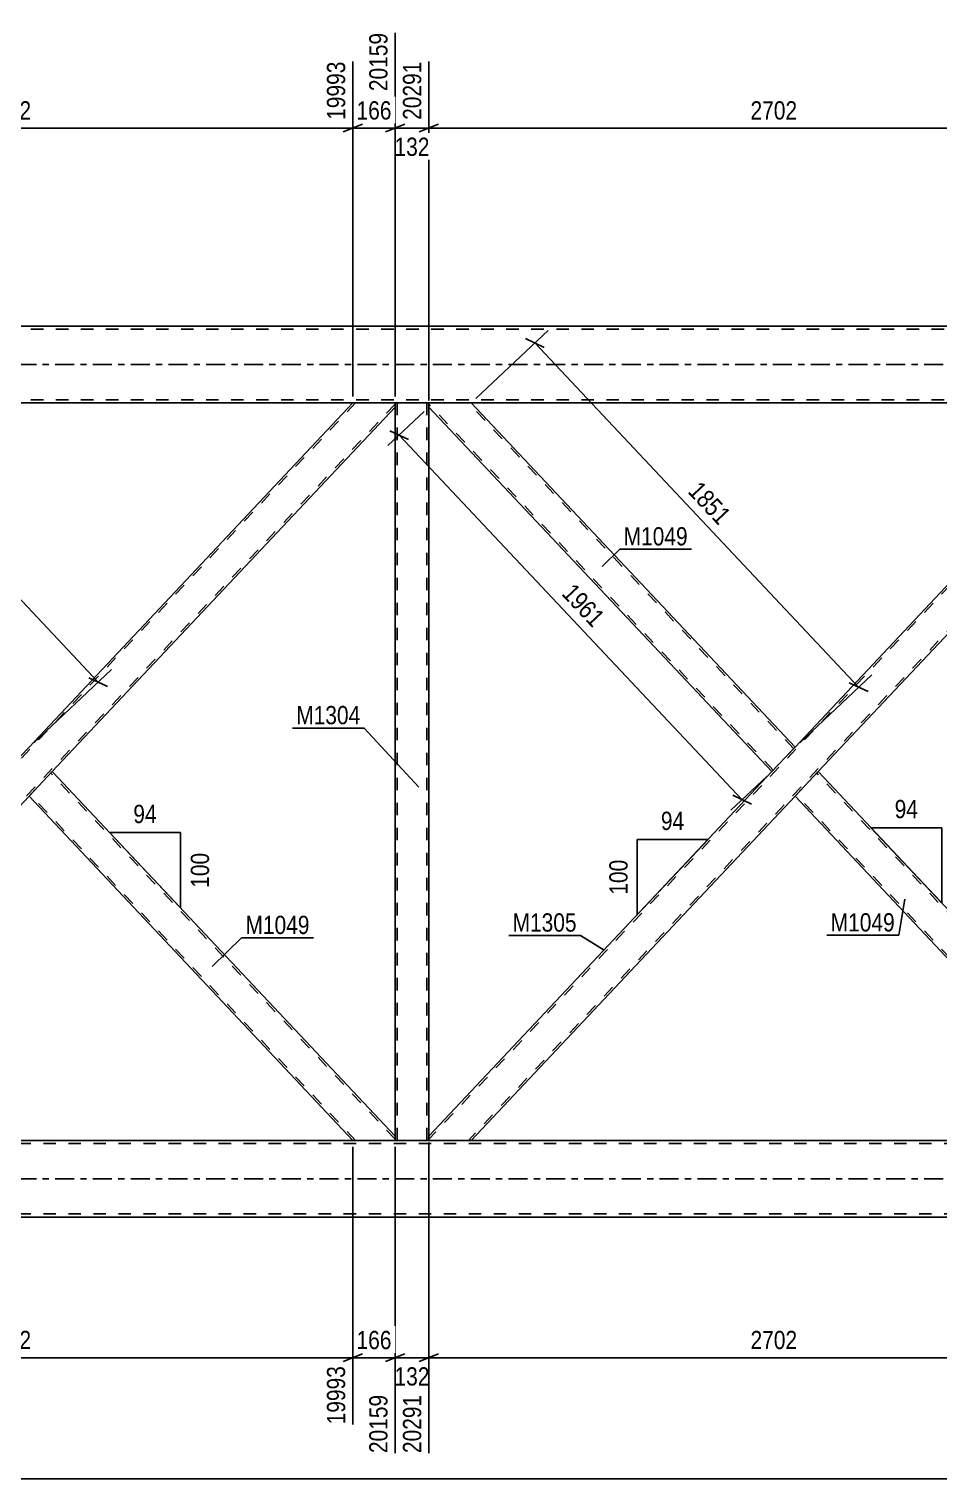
# Model space of a CAD drawing. Header units: millimetres. Extents: x -82 to 1107, y -663 to 178.
# Drawn here: x 683.5 to 826.1, y -174.7 to 52.6 of the extents above; entities that cross this region are included whole.
import ezdxf

# ---------------------------------------------------------------- set-up
doc = ezdxf.new("R2010")
doc.units = ezdxf.units.MM
doc.linetypes.add('DXK_LINE_DOT2', pattern=[3.9198, 1.9599, -1.9599])
doc.linetypes.add('DXK_LINE_DOT3', pattern=[5.9187, 2.979, -0.9799, 0.9799, -0.9799])
doc.styles.add('Arial Narrow', font='ARIALN.TTF', dxfattribs={"height": 0.2})

# ---------------------------------------------------------------- blocks, each defined once
blk = doc.blocks.new('Part-348431369-1568 - 1390')
at = {"color": 7, "linetype": 'DXK_LINE_DOT2'}
for p, q in [((854.71, -6), (746.18, -121.41)), ((860.9, -6.19), (752.37, -121.6)), ((860.9, -6), (854.27, -6)), ((860.9, -6.48), (860.9, -6)), ((803.54, -59.95), (799.92, -63.8)), ((807.16, -63.8), (803.54, -67.65)), ((752.81, -121.6), (746.18, -121.6))]:
    blk.add_line(p, q, dxfattribs=at)
at = {"color": 2, "linetype": 'Continuous'}
for p, q in [((854.27, -6), (803.54, -59.95)), ((860.9, -6.66), (807.16, -63.8)), ((860.9, -6.66), (860.9, -6.48)), ((799.92, -63.8), (746.18, -120.94)), ((803.54, -67.65), (752.81, -121.6)), ((746.18, -121.6), (746.18, -120.94))]:
    blk.add_line(p, q, dxfattribs=at)
blk = doc.blocks.new('Part-348431369-1760 - 1390')
at = {"color": 2, "linetype": 'Continuous'}
for p, q in [((746.18, -6.66), (746.18, -6)), ((799.92, -63.8), (746.18, -6.66)), ((803.54, -59.95), (752.81, -6)), ((803.1, -60.41), (799.92, -63.8)), ((803.54, -59.95), (803.1, -60.41))]:
    blk.add_line(p, q, dxfattribs=at)
at = {"color": 7, "linetype": 'DXK_LINE_DOT2'}
for p, q in [((752.81, -6), (746.18, -6)), ((800.14, -63.57), (746.18, -6.19)), ((803.32, -60.18), (752.37, -6)), ((803.51, -59.98), (803.1, -60.41)), ((800.14, -63.57), (800.15, -63.55))]:
    blk.add_line(p, q, dxfattribs=at)
blk = doc.blocks.new('Part-348431369-1482 - 1390')
at = {"color": 7, "linetype": 'DXK_LINE_DOT2'}
for p, q in [((991.54, 5.52), (12.9, 5.52)), ((991.54, -5.52), (12.9, -5.52))]:
    blk.add_line(p, q, dxfattribs=at)
at = {"color": 2, "linetype": 'Continuous'}
for p, q in [((861.55, 6), (625.54, 6)), ((857.05, -6), (630.04, -6))]:
    blk.add_line(p, q, dxfattribs=at)
at = {"color": 7, "linetype": 'DXK_LINE_DOT3'}
blk.add_line((12.9, 0), (991.54, 0), dxfattribs=at)
blk = doc.blocks.new('Part-348431369-1497 - 1390')
at = {"color": 7, "linetype": 'DXK_LINE_DOT2'}
for p, q in [((942.54, -122.08), (12.9, -122.08)), ((942.54, -133.12), (12.9, -133.12))]:
    blk.add_line(p, q, dxfattribs=at)
at = {"color": 2, "linetype": 'Continuous'}
for p, q in [((865.94, -121.6), (141.14, -121.6)), ((857.05, -133.6), (630.04, -133.6))]:
    blk.add_line(p, q, dxfattribs=at)
at = {"color": 7, "linetype": 'DXK_LINE_DOT3'}
blk.add_line((12.9, -127.6), (942.54, -127.6), dxfattribs=at)
blk = doc.blocks.new('Part-348431369-1947 - 1390')
at = {"color": 7, "linetype": 'DXK_LINE_DOT2'}
for p, q in [((746.18, -6), (740.9, -6)), ((740.9, -6.66), (740.9, -6)), ((741.22, -121.6), (741.22, -6)), ((745.86, -121.6), (745.86, -6)), ((746.18, -6.66), (746.18, -6)), ((740.9, -121.6), (740.9, -120.94)), ((740.9, -121.6), (746.18, -121.6)), ((746.18, -121.6), (746.18, -120.94))]:
    blk.add_line(p, q, dxfattribs=at)
at = {"color": 2, "linetype": 'Continuous'}
for p, q in [((740.9, -120.94), (740.9, -6.66)), ((746.18, -120.94), (746.18, -6.66))]:
    blk.add_line(p, q, dxfattribs=at)
blk = doc.blocks.new('Part-348431369-1682 - 1390')
at = {"color": 2, "linetype": 'Continuous'}
for p, q in [((687.16, -63.8), (683.54, -67.65)), ((740.9, -120.94), (687.16, -63.8)), ((734.27, -121.6), (683.54, -67.65)), ((740.9, -121.6), (740.9, -120.94))]:
    blk.add_line(p, q, dxfattribs=at)
at = {"color": 7, "linetype": 'DXK_LINE_DOT2'}
for p, q in [((740.9, -121.41), (686.95, -64.03)), ((683.76, -67.42), (683.78, -67.4)), ((734.71, -121.6), (683.76, -67.42)), ((740.9, -121.6), (734.27, -121.6))]:
    blk.add_line(p, q, dxfattribs=at)
blk = doc.blocks.new('Part-348431369-1795 - 1390')
at = {"color": 7, "linetype": 'DXK_LINE_DOT2'}
for p, q in [((734.71, -6), (626.18, -121.41)), ((740.9, -6.19), (632.37, -121.6)), ((740.9, -6), (734.27, -6)), ((683.54, -59.95), (679.92, -63.8)), ((687.16, -63.8), (683.54, -67.65)), ((632.81, -121.6), (626.18, -121.6))]:
    blk.add_line(p, q, dxfattribs=at)
at = {"color": 2, "linetype": 'Continuous'}
for p, q in [((734.27, -6), (683.54, -59.95)), ((740.9, -6.66), (687.16, -63.8)), ((740.9, -6.66), (740.9, -6)), ((679.92, -63.8), (626.18, -120.94)), ((683.54, -67.65), (632.81, -121.6)), ((626.18, -121.52), (626.18, -120.94)), ((626.18, -121.6), (626.18, -121.52))]:
    blk.add_line(p, q, dxfattribs=at)
blk = doc.blocks.new('Part-348431369-1962 - 1390')
at = {"color": 2, "linetype": 'Continuous'}
for p, q in [((807.16, -63.8), (803.54, -67.65)), ((860.9, -120.94), (807.16, -63.8)), ((854.27, -121.6), (803.54, -67.65)), ((860.9, -121.6), (860.9, -120.94))]:
    blk.add_line(p, q, dxfattribs=at)
at = {"color": 7, "linetype": 'DXK_LINE_DOT2'}
for p, q in [((860.9, -121.41), (806.94, -64.03)), ((803.76, -67.42), (803.78, -67.4)), ((854.71, -121.6), (803.76, -67.42)), ((860.9, -121.6), (854.27, -121.6))]:
    blk.add_line(p, q, dxfattribs=at)
blk = doc.blocks.new('StraightDimension-348431369-16522 - 1390')
at = {"color": 7, "linetype": 'Continuous'}
for p, q in [((633.54, -5.31), (645.71, 6.14)), ((645.1, 3.5), (642.17, 4.87)), ((643.64, 4.19), (694.37, -49.76)), ((684.27, -59.26), (696.45, -47.81)), ((692.91, -49.08), (695.84, -50.44))]:
    blk.add_line(p, q, dxfattribs=at)
at = {"color": 0}
blk.add_wipeout([(672.47, -25.37), (675.53, -22.5), (669.7, -16.3), (666.64, -19.17)], dxfattribs=at)
at = {"color": 3, "style": 'Arial Narrow'}
blk.add_text('1851', height=2.863, rotation=-46.7591, dxfattribs=at).set_placement((667.48, -19.2))
blk = doc.blocks.new('StraightDimension-348431369-15540 - 1390')
at = {"color": 7, "linetype": 'Continuous'}
for p, q in [((740.9, -122.6), (740.9, -170.59)), ((746.18, -121.94), (746.18, -170.59)), ((739.4, -156.25), (742.4, -155.05)), ((740.9, -155.65), (746.18, -155.65)), ((747.68, -155.05), (744.68, -156.25))]:
    blk.add_line(p, q, dxfattribs=at)
at = {"color": 0}
blk.add_wipeout([(746.88, -160.6), (746.88, -156.4), (740.2, -156.4), (740.2, -160.6)], dxfattribs=at)
at = {"color": 0, "linetype": 'Continuous'}
blk.add_wipeout([(745.58, -160.85), (741.38, -160.85), (741.38, -171.19), (745.58, -171.19)], dxfattribs=at)
at = {"color": 3, "style": 'Arial Narrow'}
blk.add_text('132', height=2.863, dxfattribs=at).set_placement((740.8, -160))
at = {"color": 3, "linetype": 'Continuous', "style": 'Arial Narrow'}
blk.add_text('20291', height=2.863, rotation=90.0002, dxfattribs=at).set_placement((744.98, -170.59))
blk = doc.blocks.new('StraightDimension-348431369-16561 - 1390')
at = {"color": 7, "linetype": 'Continuous'}
for p, q in [((745.45, -7.35), (739.76, -12.7)), ((742.98, -11.73), (740.05, -10.37)), ((741.51, -11.05), (795.25, -68.19)), ((799.19, -64.49), (793.5, -69.84)), ((793.78, -67.51), (796.71, -68.87))]:
    blk.add_line(p, q, dxfattribs=at)
at = {"color": 0}
blk.add_wipeout([(771.84, -42.21), (774.9, -39.33), (769.07, -33.13), (766.01, -36.01)], dxfattribs=at)
at = {"color": 3, "style": 'Arial Narrow'}
blk.add_text('1961', height=2.863, rotation=-46.7591, dxfattribs=at).set_placement((766.86, -36.03))
blk = doc.blocks.new('StraightDimension-348431369-15265 - 1390')
at = {"color": 7, "linetype": 'Continuous'}
for p, q in [((746.18, -5.66), (746.18, 47.49)), ((854.27, -5), (854.27, 47.49)), ((747.68, 37.65), (744.68, 36.45)), ((746.18, 37.05), (854.27, 37.05)), ((852.77, 36.45), (855.77, 37.65))]:
    blk.add_line(p, q, dxfattribs=at)
at = {"color": 0, "linetype": 'Continuous'}
blk.add_wipeout([(853.67, 48.09), (849.47, 48.09), (849.47, 37.75), (853.67, 37.75)], dxfattribs=at)
at = {"color": 0}
blk.add_wipeout([(804.48, 37.8), (804.48, 42), (795.97, 42), (795.97, 37.8)], dxfattribs=at)
at = {"color": 3, "linetype": 'Continuous', "style": 'Arial Narrow'}
blk.add_text('22993', height=2.863, rotation=90.0002, dxfattribs=at).set_placement((853.07, 38.35))
at = {"color": 3, "style": 'Arial Narrow'}
blk.add_text('2702', height=2.863, dxfattribs=at).set_placement((796.57, 38.4))
blk = doc.blocks.new('StraightDimension-348431369-15266 - 1390')
at = {"color": 7, "linetype": 'Continuous'}
for p, q in [((740.9, -5), (740.9, 51.99)), ((746.18, -5.66), (746.18, 47.49)), ((739.4, 36.45), (742.4, 37.65)), ((740.9, 37.05), (746.18, 37.05)), ((747.68, 37.65), (744.68, 36.45))]:
    blk.add_line(p, q, dxfattribs=at)
at = {"color": 0, "linetype": 'Continuous'}
blk.add_wipeout([(745.58, 48.09), (741.38, 48.09), (741.38, 37.75), (745.58, 37.75)], dxfattribs=at)
at = {"color": 0}
blk.add_wipeout([(746.88, 32.1), (746.88, 36.3), (740.2, 36.3), (740.2, 32.1)], dxfattribs=at)
at = {"color": 3, "linetype": 'Continuous', "style": 'Arial Narrow'}
blk.add_text('20291', height=2.863, rotation=90.0002, dxfattribs=at).set_placement((744.98, 38.35))
at = {"color": 3, "style": 'Arial Narrow'}
blk.add_text('132', height=2.863, dxfattribs=at).set_placement((740.8, 32.7))
blk = doc.blocks.new('StraightDimension-348431369-15267 - 1390')
at = {"color": 7, "linetype": 'Continuous'}
for p, q in [((740.9, -5), (740.9, 51.99)), ((734.27, -5), (734.27, 47.49)), ((732.77, 36.45), (735.77, 37.65)), ((734.27, 37.05), (740.9, 37.05)), ((742.4, 37.65), (739.4, 36.45))]:
    blk.add_line(p, q, dxfattribs=at)
at = {"color": 0}
blk.add_wipeout([(740.93, 37.8), (740.93, 42), (734.25, 42), (734.25, 37.8)], dxfattribs=at)
at = {"color": 0, "linetype": 'Continuous'}
blk.add_wipeout([(740.3, 52.59), (736.1, 52.59), (736.1, 42.25), (740.3, 42.25)], dxfattribs=at)
at = {"color": 3, "linetype": 'Continuous', "style": 'Arial Narrow'}
blk.add_text('20159', height=2.863, rotation=90.0002, dxfattribs=at).set_placement((739.7, 42.85))
at = {"color": 3, "style": 'Arial Narrow'}
blk.add_text('166', height=2.863, dxfattribs=at).set_placement((734.85, 38.4))
blk = doc.blocks.new('StraightDimension-348431369-15268 - 1390')
at = {"color": 7, "linetype": 'Continuous'}
for p, q in [((626.18, -5.66), (626.18, 47.49)), ((734.27, -5), (734.27, 47.49)), ((627.68, 37.65), (624.68, 36.45)), ((626.18, 37.05), (734.27, 37.05)), ((732.77, 36.45), (735.77, 37.65))]:
    blk.add_line(p, q, dxfattribs=at)
at = {"color": 0, "linetype": 'Continuous'}
blk.add_wipeout([(733.67, 48.09), (729.47, 48.09), (729.47, 37.75), (733.67, 37.75)], dxfattribs=at)
at = {"color": 0}
blk.add_wipeout([(684.48, 37.8), (684.48, 42), (675.97, 42), (675.97, 37.8)], dxfattribs=at)
at = {"color": 3, "linetype": 'Continuous', "style": 'Arial Narrow'}
blk.add_text('19993', height=2.863, rotation=90.0002, dxfattribs=at).set_placement((733.07, 38.35))
at = {"color": 3, "style": 'Arial Narrow'}
blk.add_text('2702', height=2.863, dxfattribs=at).set_placement((676.57, 38.4))
blk = doc.blocks.new('StraightDimension-348431369-15539 - 1390')
at = {"color": 7, "linetype": 'Continuous'}
for p, q in [((746.18, -121.94), (746.18, -170.59)), ((854.27, -122.6), (854.27, -166.09)), ((747.68, -155.05), (744.68, -156.25)), ((746.18, -155.65), (854.27, -155.65)), ((852.77, -156.25), (855.77, -155.05))]:
    blk.add_line(p, q, dxfattribs=at)
at = {"color": 0}
blk.add_wipeout([(804.48, -154.9), (804.48, -150.7), (795.97, -150.7), (795.97, -154.9)], dxfattribs=at)
at = {"color": 0, "linetype": 'Continuous'}
blk.add_wipeout([(853.67, -156.35), (849.47, -156.35), (849.47, -166.69), (853.67, -166.69)], dxfattribs=at)
at = {"color": 3, "style": 'Arial Narrow'}
blk.add_text('2702', height=2.863, dxfattribs=at).set_placement((796.57, -154.3))
at = {"color": 3, "linetype": 'Continuous', "style": 'Arial Narrow'}
blk.add_text('22993', height=2.863, rotation=90.0002, dxfattribs=at).set_placement((853.07, -166.09))
blk = doc.blocks.new('StraightDimension-348431369-15541 - 1390')
at = {"color": 7, "linetype": 'Continuous'}
for p, q in [((734.27, -122.6), (734.27, -166.09)), ((740.9, -122.6), (740.9, -170.59)), ((732.77, -156.25), (735.77, -155.05)), ((734.27, -155.65), (740.9, -155.65)), ((742.4, -155.05), (739.4, -156.25))]:
    blk.add_line(p, q, dxfattribs=at)
at = {"color": 0}
blk.add_wipeout([(740.93, -154.9), (740.93, -150.7), (734.25, -150.7), (734.25, -154.9)], dxfattribs=at)
at = {"color": 0, "linetype": 'Continuous'}
blk.add_wipeout([(740.3, -160.85), (736.1, -160.85), (736.1, -171.19), (740.3, -171.19)], dxfattribs=at)
at = {"color": 3, "style": 'Arial Narrow'}
blk.add_text('166', height=2.863, dxfattribs=at).set_placement((734.85, -154.3))
at = {"color": 3, "linetype": 'Continuous', "style": 'Arial Narrow'}
blk.add_text('20159', height=2.863, rotation=90.0002, dxfattribs=at).set_placement((739.7, -170.59))
blk = doc.blocks.new('StraightDimension-348431369-15542 - 1390')
at = {"color": 7, "linetype": 'Continuous'}
for p, q in [((626.18, -121.94), (626.18, -170.59)), ((734.27, -122.6), (734.27, -166.09)), ((627.68, -155.05), (624.68, -156.25)), ((626.18, -155.65), (734.27, -155.65)), ((732.77, -156.25), (735.77, -155.05))]:
    blk.add_line(p, q, dxfattribs=at)
at = {"color": 0}
blk.add_wipeout([(684.48, -154.9), (684.48, -150.7), (675.97, -150.7), (675.97, -154.9)], dxfattribs=at)
at = {"color": 0, "linetype": 'Continuous'}
blk.add_wipeout([(733.67, -156.35), (729.47, -156.35), (729.47, -166.69), (733.67, -166.69)], dxfattribs=at)
at = {"color": 3, "style": 'Arial Narrow'}
blk.add_text('2702', height=2.863, dxfattribs=at).set_placement((676.57, -154.3))
at = {"color": 3, "linetype": 'Continuous', "style": 'Arial Narrow'}
blk.add_text('19993', height=2.863, rotation=90.0002, dxfattribs=at).set_placement((733.07, -166.09))
blk = doc.blocks.new('StraightDimension-348431369-15899 - 1390')
at = {"color": 7, "linetype": 'Continuous'}
blk.add_line((-1, -174.65), (943.54, -174.65), dxfattribs=at)
blk = doc.blocks.new('StraightDimension-348431369-16579 - 1390')
at = {"color": 7, "linetype": 'Continuous'}
for p, q in [((753.54, -5.31), (764.85, 5.33)), ((764.24, 2.69), (761.31, 4.06)), ((762.78, 3.38), (813.51, -50.57)), ((804.27, -59.26), (815.59, -48.62)), ((812.05, -49.89), (814.98, -51.25))]:
    blk.add_line(p, q, dxfattribs=at)
at = {"color": 0}
blk.add_wipeout([(791.61, -26.18), (794.67, -23.31), (788.83, -17.11), (785.77, -19.98)], dxfattribs=at)
at = {"color": 3, "style": 'Arial Narrow'}
blk.add_text('1851', height=2.863, rotation=-46.7591, dxfattribs=at).set_placement((786.62, -20.01))
blk = doc.blocks.new('AngleDimension-348431369-16806 - 1390')
at = {"color": 7, "linetype": 'Continuous'}
for p, q in [((701.86, -79.42), (696.16, -73.36)), ((707.25, -73.36), (696.16, -73.36)), ((707.25, -85.16), (696.16, -73.36)), ((707.25, -85.16), (707.25, -73.36))]:
    blk.add_line(p, q, dxfattribs=at)
at = {"color": 0}
for points in [[(704.13, -72.46), (704.13, -68.26), (699.28, -68.26), (699.28, -72.46)], [(712.35, -75.92), (708.15, -75.92), (708.15, -82.6), (712.35, -82.6)]]:
    blk.add_wipeout(points, dxfattribs=at)
at = {"color": 3, "style": 'Arial Narrow'}
blk.add_text('94', height=2.863, dxfattribs=at).set_placement((699.88, -71.86))
blk.add_text('100', height=2.863, rotation=90.0002, dxfattribs=at).set_placement((711.75, -82))
blk = doc.blocks.new('AngleDimension-348431369-16820 - 1390')
at = {"color": 7, "linetype": 'Continuous'}
for p, q in [((778.81, -74.44), (789.91, -74.44)), ((778.81, -86.24), (789.91, -74.44)), ((778.81, -86.24), (778.81, -74.44)), ((782.93, -81.87), (789.91, -74.44))]:
    blk.add_line(p, q, dxfattribs=at)
at = {"color": 0}
for points in [[(786.79, -73.54), (786.79, -69.34), (781.93, -69.34), (781.93, -73.54)], [(777.91, -77), (773.71, -77), (773.71, -83.68), (777.91, -83.68)]]:
    blk.add_wipeout(points, dxfattribs=at)
at = {"color": 3, "style": 'Arial Narrow'}
blk.add_text('94', height=2.863, dxfattribs=at).set_placement((782.53, -72.94))
blk.add_text('100', height=2.863, rotation=90.0002, dxfattribs=at).set_placement((777.31, -83.08))
blk = doc.blocks.new('AngleDimension-348431369-16834 - 1390')
at = {"color": 7, "linetype": 'Continuous'}
for p, q in [((818.75, -76.11), (815.43, -72.59)), ((826.53, -72.59), (815.43, -72.59)), ((826.53, -84.39), (815.43, -72.59)), ((826.53, -84.39), (826.53, -72.59))]:
    blk.add_line(p, q, dxfattribs=at)
at = {"color": 0}
for points in [[(823.4, -71.69), (823.4, -67.49), (818.55, -67.49), (818.55, -71.69)], [(831.63, -75.14), (827.43, -75.14), (827.43, -81.83), (831.63, -81.83)]]:
    blk.add_wipeout(points, dxfattribs=at)
at = {"color": 3, "style": 'Arial Narrow'}
blk.add_text('94', height=2.863, dxfattribs=at).set_placement((819.15, -71.09))
blk.add_text('100', height=2.863, rotation=90.0002, dxfattribs=at).set_placement((831.03, -81.23))
blk = doc.blocks.new('Mark-348431369-1943 - 1390')
at = {"color": 0}
blk.add_wipeout([(735.45, -56.37), (735.45, -53.37), (725.4, -53.37), (725.4, -56.37)], dxfattribs=at)
blk.add_wipeout([(735.45, -56.37), (735.45, -53.37), (725.4, -53.37), (725.4, -56.37)], dxfattribs=at)
at = {"color": 30, "linetype": 'Continuous'}
for p in [(724.8, -56.97), (744.6, -66.24)]:
    blk.add_line(p, (736.05, -56.97), dxfattribs=at)
at = {"color": 3, "style": 'Arial Narrow'}
blk.add_text('M1304', height=2.863, dxfattribs=at).set_placement((725.4, -56.37))
blk = doc.blocks.new('Mark-348431369-1564 - 1390')
at = {"color": 0}
blk.add_wipeout([(769.35, -88.87), (769.35, -85.87), (759.29, -85.87), (759.29, -88.87)], dxfattribs=at)
blk.add_wipeout([(769.35, -88.87), (769.35, -85.87), (759.29, -85.87), (759.29, -88.87)], dxfattribs=at)
at = {"color": 30, "linetype": 'Continuous'}
for p in [(758.69, -89.47), (773.62, -91.76)]:
    blk.add_line(p, (769.95, -89.47), dxfattribs=at)
at = {"color": 3, "style": 'Arial Narrow'}
blk.add_text('M1305', height=2.863, dxfattribs=at).set_placement((759.29, -88.87))
blk = doc.blocks.new('Mark-348431369-1678 - 1390')
at = {"color": 0}
blk.add_wipeout([(727.5, -89.25), (727.5, -86.25), (717.45, -86.25), (717.45, -89.25)], dxfattribs=at)
blk.add_wipeout([(727.5, -89.25), (727.5, -86.25), (717.45, -86.25), (717.45, -89.25)], dxfattribs=at)
at = {"color": 30, "linetype": 'Continuous'}
for p, q in [((712.23, -94.32), (716.85, -89.85)), ((716.85, -89.85), (728.1, -89.85))]:
    blk.add_line(p, q, dxfattribs=at)
at = {"color": 3, "style": 'Arial Narrow'}
blk.add_text('M1049', height=2.863, dxfattribs=at).set_placement((717.45, -89.25))
blk = doc.blocks.new('Mark-348431369-1756 - 1390')
at = {"color": 0}
blk.add_wipeout([(786.74, -28.35), (786.74, -25.35), (776.69, -25.35), (776.69, -28.35)], dxfattribs=at)
blk.add_wipeout([(786.74, -28.35), (786.74, -25.35), (776.69, -25.35), (776.69, -28.35)], dxfattribs=at)
at = {"color": 30, "linetype": 'Continuous'}
for p, q in [((773.33, -31.64), (776.09, -28.95)), ((776.09, -28.95), (787.34, -28.95))]:
    blk.add_line(p, q, dxfattribs=at)
at = {"color": 3, "style": 'Arial Narrow'}
blk.add_text('M1049', height=2.863, dxfattribs=at).set_placement((776.69, -28.35))
blk = doc.blocks.new('Mark-348431369-1958 - 1390')
at = {"color": 0}
blk.add_wipeout([(819.18, -88.85), (819.18, -85.85), (809.13, -85.85), (809.13, -88.85)], dxfattribs=at)
blk.add_wipeout([(819.18, -88.85), (819.18, -85.85), (809.13, -85.85), (809.13, -88.85)], dxfattribs=at)
at = {"color": 30, "linetype": 'Continuous'}
for p in [(820.74, -83.79), (808.53, -89.45)]:
    blk.add_line(p, (819.78, -89.45), dxfattribs=at)
at = {"color": 3, "style": 'Arial Narrow'}
blk.add_text('M1049', height=2.863, dxfattribs=at).set_placement((809.13, -88.85))

msp = doc.modelspace()

# ---------------------------------------------------------------- block references
for name in ['Part-348431369-1482 - 1390', 'Part-348431369-1795 - 1390', 'Part-348431369-1947 - 1390', 'Part-348431369-1568 - 1390', 'Part-348431369-1760 - 1390', 'Part-348431369-1682 - 1390', 'Part-348431369-1962 - 1390', 'Part-348431369-1497 - 1390']:
    msp.add_blockref(name, (0, 0))

# ---------------------------------------------------------------- next in the draw order: block references
for name in ['StraightDimension-348431369-15265 - 1390', 'StraightDimension-348431369-16522 - 1390', 'StraightDimension-348431369-16561 - 1390', 'AngleDimension-348431369-16834 - 1390', 'AngleDimension-348431369-16806 - 1390', 'StraightDimension-348431369-15540 - 1390']:
    msp.add_blockref(name, (0, 0))

# ---------------------------------------------------------------- next in the draw order: block references
for name in ['StraightDimension-348431369-15266 - 1390', 'StraightDimension-348431369-16579 - 1390', 'Mark-348431369-1943 - 1390', 'AngleDimension-348431369-16820 - 1390', 'Mark-348431369-1958 - 1390', 'Mark-348431369-1678 - 1390', 'StraightDimension-348431369-15541 - 1390', 'StraightDimension-348431369-15539 - 1390']:
    msp.add_blockref(name, (0, 0))

# ---------------------------------------------------------------- next in the draw order: block references
for name in ['StraightDimension-348431369-15267 - 1390', 'Mark-348431369-1756 - 1390', 'Mark-348431369-1564 - 1390', 'StraightDimension-348431369-15542 - 1390']:
    msp.add_blockref(name, (0, 0))

# ---------------------------------------------------------------- next in the draw order: block references
for name in ['StraightDimension-348431369-15268 - 1390', 'StraightDimension-348431369-15899 - 1390']:
    msp.add_blockref(name, (0, 0))

doc.saveas('drawing.dxf')
